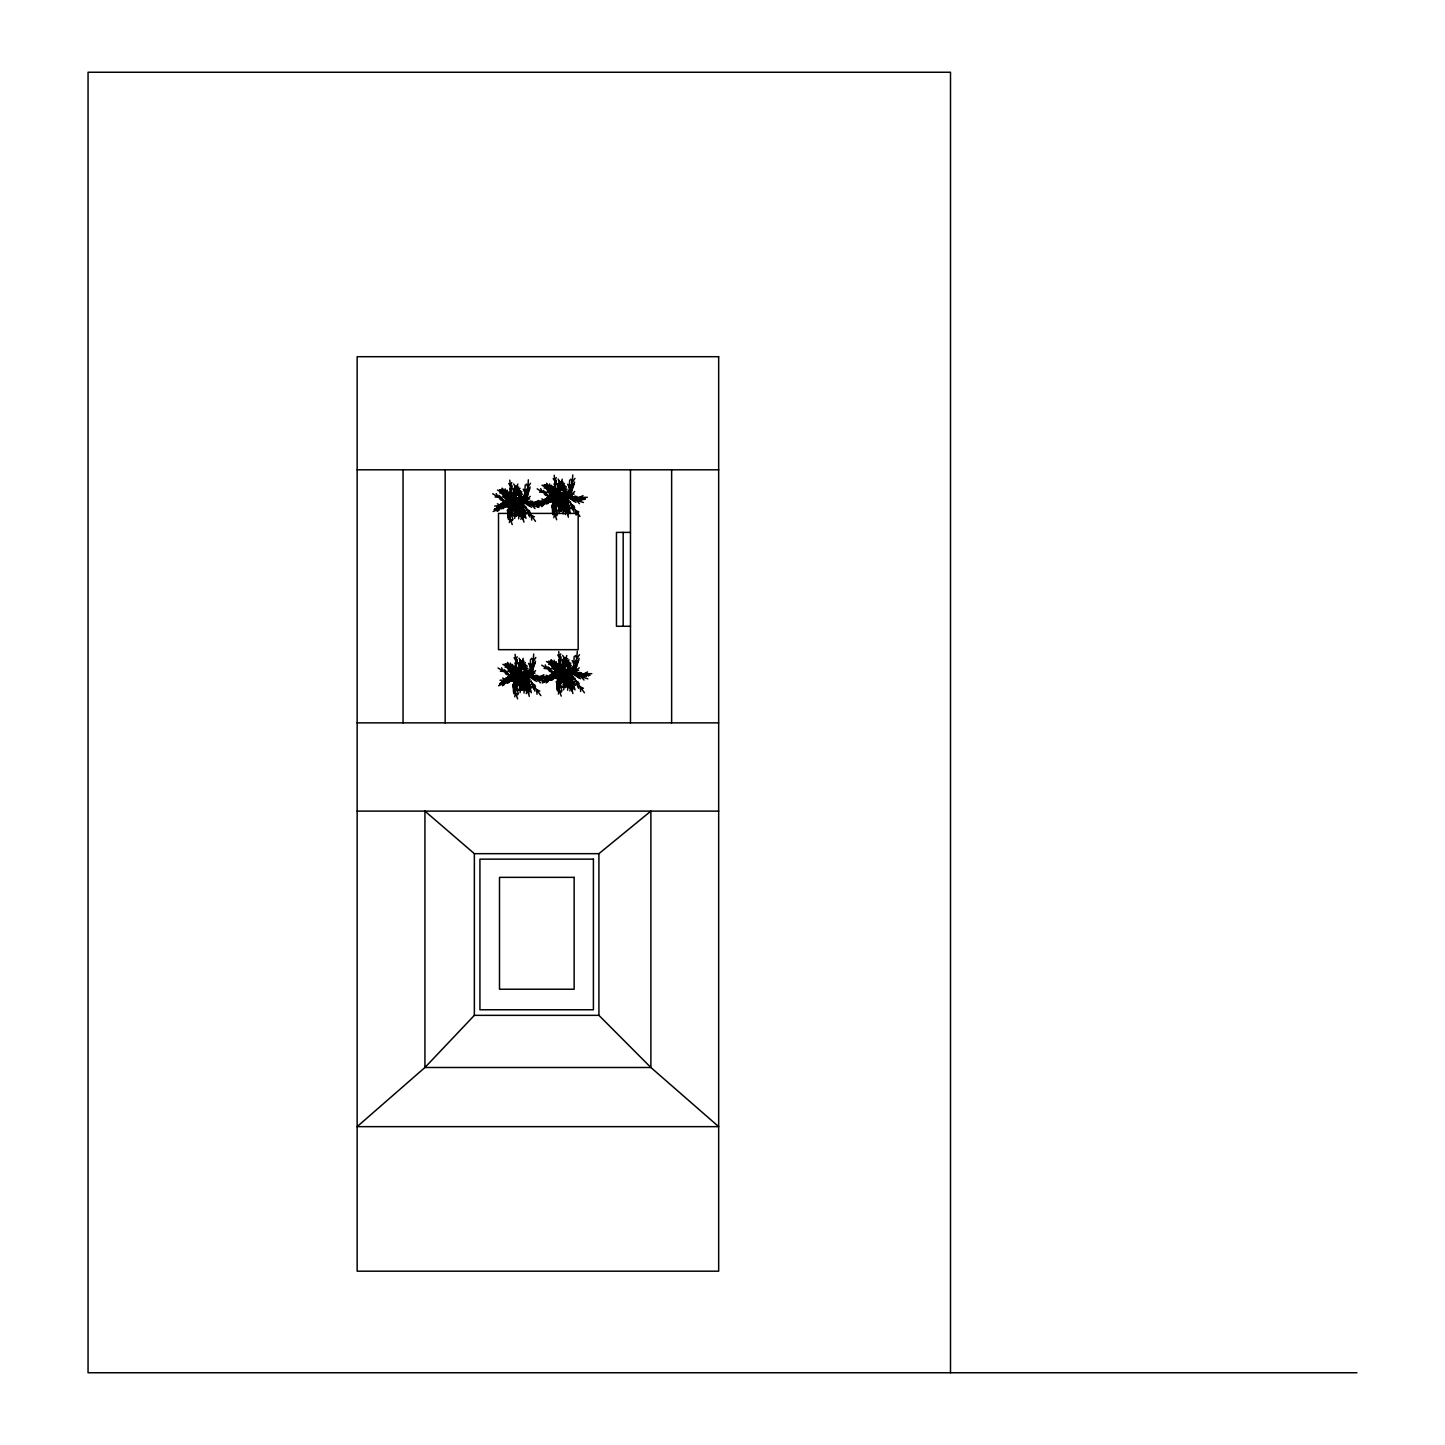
<?xml version="1.0" encoding="UTF-8"?>
<svg xmlns="http://www.w3.org/2000/svg" width="1445" height="1445" viewBox="0 0 1445 1445"><rect width="100%" height="100%" fill="white"/><g stroke="black" fill="none" stroke-linecap="round" stroke-linejoin="round"><path stroke-width="1.5" d="M507.701 509.977L508.17 517.942M508.495 504.829L508.965 512.794M513.047 684.226L513.517 692.173M513.842 679.078L514.312 687.025M552.153 505.082L552.622 513.047M552.947 499.934L553.417 507.899M556.668 681.426L557.138 689.391M557.481 676.278L557.933 684.244M514.294 499.356L515.395 498.724L514.835 499.681M519.64 673.605L520.2 672.647L520.2 673.912M558.745 494.461L559.287 493.522L559.287 494.786M563.261 670.805L563.821 669.848L563.821 671.13M510.88 498.561L513.138 498.597L518.033 493.991L512.415 498.995L514.203 503.041M508.423 519.532L508.459 513.824M509.236 514.384L509.272 508.676M513.788 693.763L513.824 688.055M514.583 688.633L514.619 682.925M552.875 514.637L552.911 508.929M553.688 509.489L553.724 503.781M557.409 690.981L557.445 685.273M558.203 685.833L558.24 680.125M512.433 496.502L512.451 493.738M514.384 670.01L512.343 665.278M517.78 670.751L517.816 667.987M553.616 490.866L551.43 486.152M556.885 491.625L556.903 488.862M558.005 667.211L555.964 662.496M561.401 667.951L561.437 665.188M555.169 492.745L555.133 495.725L555.133 489.873L556 495.509L553.832 494.912M559.685 669.089L559.648 672.069L559.648 666.217L560.534 671.853L558.348 671.257M511.512 511.783L511.602 509.543L508.965 510.934M513.21 508.152L513.264 506.852M520.11 513.914L520.615 504.738L513.625 503.023M516.858 686.032L516.949 683.774L514.312 685.165M518.556 682.401L518.611 681.083M525.456 688.163L525.962 678.969M555.964 506.906L556.054 504.648L553.399 506.039M557.662 503.275L557.716 501.957M564.562 509.019L565.067 499.844M560.497 683.25L560.57 680.992L557.933 682.383M562.177 679.602L562.231 678.301M569.095 685.363L569.583 676.188M509.886 513.517L510.446 500.06M517.31 485.755L517.111 490.433L514.131 488.536M515.233 687.766L515.793 674.291M522.657 660.004L522.458 664.664L519.477 662.785M554.338 508.622C556.036 506.906 553.182 491.733 554.952 495.093M558.854 684.966C560.552 683.25 557.698 668.078 559.486 671.437M501.487 508.586L501.65 505.876L498.417 507.502M503.601 504.251L503.691 502.679M505.551 506.364L505.696 503.655L502.481 505.28M507.665 502.029L507.755 500.458M506.834 682.817L506.996 680.107L503.781 681.733L506.364 679.818L502.697 678.066M508.947 678.482L509.037 676.91M510.898 680.613L511.06 677.886L507.827 679.511M520.254 512.415L520.417 509.417L522.313 510.663M513.011 676.278L511.747 673.641L506.4 678.355M524.228 502.408L525.221 484.96M527.353 497.279L528.346 479.83M525.601 686.646L525.763 683.666L527.66 684.894M529.574 676.639L530.568 659.191M532.699 671.51L533.693 654.061M545.939 503.691L546.102 500.981L542.868 502.607M548.052 499.356L548.143 497.784M550.003 501.469L550.148 498.76L546.933 500.385M552.116 497.134L550.852 494.515M550.455 680.035L550.617 677.326L547.402 678.951M552.568 675.7L552.658 674.129M554.519 677.813L554.681 675.104L551.466 676.73M564.706 507.52L564.869 504.54L566.765 505.768M556.632 673.478L555.368 670.859M568.68 497.513L569.673 480.065M572.798 474.935L571.172 494.623L574.117 494.009M569.222 683.864L569.402 680.866L571.281 682.112M573.195 673.858L574.189 656.409M577.314 651.28L575.706 670.968L578.632 670.354M518.665 518.827L519.604 502.77M524.011 693.058L524.968 677.001M563.116 513.932L564.056 497.875M567.632 690.277L568.589 674.219M506.183 492.528L505.931 496.574L503.384 494.894M511.53 666.777L511.277 670.823L508.73 669.125M550.635 487.633L550.382 491.679L547.836 489.999M555.151 663.977L554.916 668.023L552.351 666.344M521.898 501.234L521.844 510.428M527.244 675.483L527.19 684.677M566.35 496.339L566.295 505.551M570.865 672.684L570.811 681.877M516.208 506.545L516.642 503.745L510.211 500.06M522.024 512.289L522.494 505.732M521.555 680.794L521.717 678.5M527.371 686.519L527.84 679.963M560.642 501.65L560.804 499.374M566.476 507.394L566.946 500.837M565.176 677.994L565.338 675.7M571.01 683.738L571.461 677.181M513.878 507.466L514.149 505.19M520.218 515.775L520.995 509.236M519.225 681.715L519.496 679.439L525.077 677.687M525.565 690.024L526.341 683.485M558.33 502.589L558.601 500.295M564.67 510.88L565.447 504.359M562.846 678.915L563.116 676.639M569.185 687.224L569.962 680.685M505.913 677.94L511.476 679.204M524.047 676.152L514.456 670.408L515.034 665.802L514.492 670.498L512.361 668.927L513.806 669.432M557.427 666.633L555.928 666.145L558.077 667.518L558.655 663.02L558.131 667.716L569.33 673.677L559.594 671.239L567.614 673.262M516.858 677.597L517.003 676.441L517.382 677.38M556.488 498.236C552.062 497.206 568.662 495.653 569.944 492.781M561.003 674.58C556.578 673.551 573.177 671.997 574.46 669.125M512.993 502.86C511.674 500.151 514.384 503.474 515.016 501.632L512.957 500.963M558.113 497.694L557.625 496.556L557.445 497.983M562.629 674.038L562.159 672.9L561.961 674.327M504.413 503.438L504.793 500.711M508.477 501.216L508.857 498.489M509.778 677.687L510.157 674.941M513.824 675.465L514.203 672.72M548.865 498.543L549.244 495.816M552.929 496.321L553.309 493.594M553.399 674.887L553.778 672.16M557.463 672.666L557.824 669.938M511.873 486.766L510.591 493.738M514.691 518.412L516.533 507.376M517.22 661.015L515.937 667.987M520.037 692.643L521.88 681.625M556.325 481.889L555.043 488.862M559.143 513.517L560.985 502.481M560.841 658.216L559.558 665.188M563.658 689.861L565.501 678.825M515.323 672.828L509.94 666.253L512.885 670.299L504.811 664.068L509.344 667.482L507.629 664.592L509.344 667.482L506.906 666.741L509.344 667.482M510.175 517.455L510.934 513.481L513.264 515.468M509.381 522.602L510.139 518.611L512.451 520.615M514.727 696.833L515.486 692.859L517.816 694.846M515.54 691.703L516.298 687.712L518.611 689.717M554.627 512.56L555.386 508.586L557.716 510.573M553.832 517.707L554.591 513.734L556.903 515.72M559.161 688.904L559.919 684.93L562.231 686.917M558.366 694.052L559.107 690.078L561.437 692.065M512.451 510.826L512.885 508.604L510.067 509.579M514.691 507.484L514.926 506.202M520.688 511.151L522.584 502.156M517.816 685.056L518.231 682.835L515.413 683.81M520.037 681.733L520.29 680.432M556.903 505.931L557.337 503.709L554.519 504.684M559.143 502.589L559.378 501.307M526.034 685.382L527.931 676.386M565.139 506.256L567.036 497.261M561.437 682.275L561.87 680.053L559.034 681.029M563.658 678.933L563.911 677.651M569.655 682.6L571.552 673.605M510.735 490.27L511.982 485.339M555.187 485.376L556.433 480.444M516.082 664.501L517.328 659.588M559.721 661.72L560.949 656.789M511.602 498.778L514.962 485.719M522.891 515.901L524.065 511.367L526.576 513.842M556.054 493.883L559.414 480.842M516.949 673.009L520.308 659.968M567.343 511.006L568.517 506.472L571.028 508.947M528.238 690.132L529.412 685.598L531.923 688.073M560.57 670.227L563.929 657.168M571.877 687.35L573.033 682.817L575.562 685.291M515.179 502.011C504.738 505.136 523.198 503.871 519.08 502.824M557.427 493.215L559.757 497.261L557.282 498.778M520.525 676.26L516.569 678.283L525.167 677.001L507.683 676.946M561.942 669.559L564.291 673.605L561.798 675.122M515.63 502.589L508.207 509.633M560.389 498.001L552.568 490.072M514.799 674.689L516.822 676.477L514.799 674.689C521.266 678.301 524.499 675.917 516.389 679.764L521.284 677.127L513.463 669.198M515.45 506.924L516.064 504.702M520.507 513.011L522.277 506.671M559.901 502.029L560.515 499.807M563.062 501.198L563.713 505.371M564.959 508.116L566.729 501.776M520.796 681.155L521.41 678.951M522.53 679.15L517.021 682.076M523.867 680.252L524.607 684.496M525.854 687.242L527.624 680.902M564.417 678.373L565.031 676.152M569.474 684.46L571.245 678.12M520.218 501.578L517.22 511.151L520.218 501.578L519.929 505.461M517.689 673.46L523.379 668.24L517.689 673.46L519.55 677.29M513.806 496.954L517.798 484.093M520.904 519.423L522.295 514.962L524.679 517.545M558.258 492.059L562.231 479.198M565.356 514.528L566.747 510.067L569.131 512.65M519.152 671.202L523.144 658.324M526.251 693.654L527.642 689.193L530.044 691.776M562.773 668.403L566.765 655.542M569.872 690.873L571.263 686.411L573.665 688.994M508.712 506.653L510.934 499.916M518.412 502.282L521.753 491.607M553.164 501.758L555.386 495.021M562.864 497.387L566.205 486.712M514.059 680.884L516.28 674.165M523.758 676.513L527.118 665.838M557.68 678.102L559.919 671.365M567.397 673.731L570.739 663.056M520.67 502.553L521.067 501.307M523.704 498.272L523 500.422L525.926 499.807M526.612 493.883L523.596 502.571M524.39 501.632L524.806 500.385M529.737 488.753L526.721 497.441M527.443 497.369L526.739 499.518L529.665 498.904M565.121 497.658L565.519 496.412M568.156 493.377L567.452 495.527L570.378 494.912M571.064 488.988L568.048 497.694M568.842 496.755L569.258 495.509M574.189 483.876L571.172 492.564M526.016 676.784L526.432 675.538M529.051 672.521L528.346 674.652L531.272 674.056M531.959 668.132L528.942 676.82M529.755 675.881L530.152 674.634M535.083 663.002L532.067 671.69M532.79 671.6L532.085 673.749L535.011 673.135M569.637 674.002L570.053 672.756M572.672 669.721L571.967 671.871L574.893 671.257M575.58 665.332L572.563 674.02M573.376 673.081L573.791 671.835M578.704 660.202L575.688 668.89M564.742 496.99L561.671 506.256L564.67 496.683L563.803 498.995M525.637 676.115L522.566 685.382L525.565 675.808L523.09 676.946L525.601 679.529M569.258 673.334L566.187 682.6L569.204 673.027L568.318 675.339M508.405 508.062L510.32 503.348M552.857 503.167L554.772 498.453M513.77 682.293L515.666 677.597M557.391 679.511L559.287 674.797M503.998 493.251L502.282 490.361L503.998 493.251L499.464 489.837L509.868 498.543M548.45 488.356L546.734 485.466L548.45 488.356L543.916 484.942L554.302 493.648M552.965 664.7L551.267 661.81L552.965 664.7L548.432 661.286L558.836 669.992M524.481 498.146L527.028 492.077M523.09 502.986L523.975 500.873M527.588 493.016L530.152 486.947M568.933 493.251L571.479 487.182M567.542 498.091L568.427 495.978M572.039 488.121L574.604 482.052M524.698 678.12L525.601 676.007M529.827 672.377L532.374 666.308M528.437 677.217L529.322 675.104M532.952 667.247L535.499 661.178M573.448 669.595L575.995 663.526M572.057 674.436L572.942 672.322M576.573 664.465L579.12 658.396M514.944 504.666L516.714 502.553L511.024 505.515L510.248 504.07M559.396 499.771L561.166 497.658L563.207 499.898L559.793 495.96L561.075 497.821L555.476 500.62L554.699 499.175M564.002 494.389L562.791 497.188L566.819 496.719M520.29 678.915L520.995 677.271M524.914 673.514L523.686 676.314L527.714 675.863M563.911 676.115L564.616 674.49M568.535 670.733L567.325 673.533L571.335 673.063M511.801 482.486L510.302 485.773L508.73 483.551M514.42 512.632L516.949 507.321M556.253 477.591L554.754 480.878L553.182 478.656M558.872 507.737L561.401 502.427M517.147 656.734L515.666 660.004L514.077 657.8M519.766 686.881L522.295 681.552M560.768 653.935L559.287 657.222L557.698 655M563.387 684.081L565.916 678.771M523.831 677.795L526.739 684.226L525.239 680.36L530.387 687.079L527.479 683.377L529.267 684.478L527.479 683.377L528.22 686.05L527.479 683.377M511.494 498.001L517.382 485.899M520.634 516.714L522.675 512.505L524.661 515.432M555.928 493.106L561.834 481.004L561.563 485.538L558.583 483.641M565.085 511.819L567.126 507.61L569.113 510.537M516.84 672.232L522.747 660.13M525.98 690.945L528.039 686.736L530.008 689.662M560.461 669.45L566.368 657.349L566.079 661.882L563.098 659.986M569.601 688.163L571.66 683.955L573.629 686.881M513.011 506.328L514.474 503.582M557.463 501.433L558.908 498.688M518.358 680.559L519.821 677.813M561.979 677.777L563.442 675.032M514.023 513.752L516.082 510.085L514.42 509.706M558.474 508.875L560.534 505.19M519.387 688.001L521.428 684.316M563.008 685.201L565.049 681.534M514.673 492.691L511.096 498.796M511.711 512.812L517.22 503.077M559.125 487.796L555.548 493.919M556.162 507.917L561.671 498.182M520.019 666.922L516.443 673.045M517.075 687.043L522.566 677.308M563.64 664.14L560.064 670.245M560.696 684.262L566.187 674.526M526.088 677.651L527.064 677.651L524.372 674.345L527.082 674.345M563.532 497.929C567.777 501 549.407 495.328 546.788 497.803M524.427 677.055L524.427 678.229L525.077 677.055M568.048 674.273C572.31 677.344 553.923 671.672 551.304 674.147M517.111 502.697L517.111 504.124L517.942 502.697M561.563 497.803L562.394 499.229L562.394 497.803L559.504 498.073L562.286 496.538L563.062 497.441M522.458 676.928L522.458 678.355L523.289 676.928M517.165 491.029L513.3 496.972M509.092 513.517L515.052 504.052M561.617 486.134L557.752 492.077L561.744 495.906M553.543 508.622L559.504 499.157M522.512 665.26L518.647 671.202M514.456 687.748L520.417 678.283M566.133 662.478L562.268 668.421L566.277 672.25M558.077 684.966L564.038 675.501M557.192 681.083L565.266 673.334M508.188 510.898L510.121 507.863L511.385 510.266L514.023 508.712L514.059 510.97M521.23 497.369L517.996 502.282M552.64 506.003L554.573 502.968L555.837 505.371L558.474 503.817L558.511 506.075M565.681 492.474L562.448 497.387M513.535 685.147L515.468 682.094L516.732 684.515L519.387 682.961L519.405 685.201M526.576 671.6L523.343 676.531M557.174 682.347L559.089 679.313L560.353 681.715L563.008 680.161L563.026 682.419M570.197 668.818L566.964 673.731M498.543 510.609L505.931 499.338M502.589 508.387L509.977 497.116M530.496 483.262L527.931 487.164L526.341 484.021M527.371 488.392L524.806 492.293L523.216 489.151M542.995 505.714L550.382 494.443M547.041 503.492L554.428 492.239M571.823 483.497L569.258 487.398L567.668 484.256M574.947 478.367L572.383 482.269L570.793 479.126M503.89 684.84L511.277 673.587M507.954 682.618L515.341 671.365M535.842 657.493L533.277 661.395L531.688 658.252M532.717 662.623L530.152 666.524L528.563 663.381M547.51 682.058L554.898 670.787M551.575 679.836L558.962 668.565M579.463 654.711L576.898 658.613L575.309 655.47M576.338 659.841L573.773 663.743L572.184 660.6M513.21 498.669L520.019 488.32M564.471 483.425L557.662 493.775L555.332 493.666M518.556 672.9L525.384 662.551M569.005 659.769L562.177 670.119L559.847 670.01M512.415 495.581L515.269 491.372M556.867 490.686L559.703 486.495M520.615 665.621L517.762 669.812L522.638 675.05M561.401 667.03L564.236 662.821M520.489 675.953L518.827 678.084L520.489 675.953L518.303 675.194L519.405 673.677M514.781 493.811L517.816 489.747M559.233 488.916L562.268 484.852M520.128 668.042L523.162 663.977M563.749 665.26L566.783 661.196M519.243 499.663L521.771 496.303M563.676 494.786L566.223 491.408M524.589 673.912L527.118 670.552M568.21 671.13L570.739 667.753M497.224 511.476L499.085 509.055L495.075 508.532M501.939 508.784L503.023 507.376M512.975 500.837L514.059 499.428M518.773 496.737L516.913 499.175L520.922 499.699M515.63 501.668L512.505 498.742L518.051 504.106L515.63 501.668L509.399 499.482L515.793 501.686L516.75 500.385M521.464 497.694L519.604 500.114L523.632 500.656M541.676 506.581L543.537 504.16L539.527 503.637M546.391 503.89L547.474 502.481M557.788 493.395L562.484 489.096L556.867 494.1L557.788 493.395L557.427 495.96L559.558 496.827M563.225 491.842L561.346 494.28L565.374 494.804M560.118 496.899L561.202 495.49M565.916 492.799L564.056 495.22L568.066 495.761M502.571 685.725L504.449 683.286L500.422 682.762M507.285 683.033L508.369 681.606M524.12 670.986L522.259 673.406L526.269 673.93M521.139 675.917L514.745 673.713L521.139 675.917L522.097 674.616M526.811 671.925L524.95 674.363L528.978 674.887M546.21 682.925L548.07 680.505L544.042 679.981M550.906 680.234L551.99 678.825M562.123 669.577L563.08 670.697L561.942 672.286L564.092 673.171M567.74 668.186L565.88 670.624L569.89 671.148M564.652 673.244L565.736 671.835M570.432 669.143L568.571 671.564L572.599 672.106M522.133 509.146L522.873 511.819L522.133 509.146L525.023 512.849L519.893 506.111L521.374 509.995L519.893 506.111M566.584 504.251L567.325 506.924L566.584 504.251L569.474 507.954L563.008 498.742M571.1 680.595L571.859 683.268L571.1 680.595L574.008 684.298L567.542 675.086M513.697 502.661L515.016 501.632M513.553 516.082L515.468 513.77L516.244 515.883M558.005 511.187L559.901 508.875L560.696 510.988M518.899 690.313L520.814 688.019L521.591 690.132M562.538 687.531L564.435 685.219L565.23 687.332M515.72 492.655L510.988 497.929M509.796 512.162L517.147 503.709M560.172 487.76L555.44 493.034M554.248 507.267L561.599 498.814M521.067 666.886L516.335 672.16M515.161 686.393L522.494 677.958M564.688 664.104L559.956 669.378M558.782 683.611L566.115 675.158M503.221 508.55L505.298 506.238M510.699 501.975L512.776 499.663M513.39 502.932L515.486 500.62M547.673 503.655L549.75 501.361M555.151 497.08L557.228 494.768M557.842 498.037L559.938 495.725M508.568 682.799L510.645 680.487M516.046 676.206L518.123 673.912M518.737 677.163L520.832 674.851M552.189 679.999L554.266 677.687M559.667 673.424L561.744 671.112M562.376 674.381L564.453 672.069M474.357 853.67L474.357 1015.347L424.938 1067.494L357.15 1126.648L718.671 1126.648L650.882 1067.494L598.916 1015.347L598.916 853.67L650.882 811.115L650.882 1067.494L424.938 1067.494L424.938 811.115L474.357 853.67L598.916 853.67M516.064 488.645L513.553 491.21L512.812 488.591M513.445 507.285L517.635 503.149M560.515 483.75L558.005 486.315L557.264 483.696M557.896 502.39L562.087 498.254M521.428 662.876L518.899 665.441L518.177 662.821M518.791 681.534L522.982 677.398M565.049 660.094L562.52 662.659L561.798 660.04M562.412 678.735L566.603 674.598M512.921 495.039L516.551 491.499M557.373 490.144L561.003 486.604M518.285 669.27L521.898 665.73M561.906 666.488L565.519 662.948M509.362 503.619L511.891 501.162L514.583 500.783M515.179 501.343L516.66 499.916M553.814 498.724L556.343 496.267L559.034 495.888M559.63 496.448L561.112 495.021M514.709 677.849L517.238 675.393M520.543 675.574L522.006 674.147M558.33 675.068L560.859 672.611L563.568 672.232L561.744 668.15L563.64 672.033M564.164 672.792L565.627 671.365M512.343 499.229L513.734 497.875L513.589 498.832M518.755 487.055L516.118 489.494L515.504 486.857M511.078 508.08L515.468 504.16L513.083 500.223M563.207 482.16L560.57 484.599L559.956 481.962M555.53 503.185L559.919 499.266M524.101 661.286L521.464 663.743L520.868 661.087M516.443 682.329L520.814 678.391L518.43 674.454M567.722 658.505L565.085 660.943L564.489 658.306M560.064 679.529L564.435 675.61M522.548 494.064L520.363 496.105L519.857 493.901M567 489.187L564.814 491.21L564.309 489.006M527.913 668.312L525.709 670.336L525.203 668.132M571.534 665.513L569.33 667.554L568.842 665.35M501.054 504.106L506.418 499.482L507.881 500.385M505.118 501.885L510.482 497.261M518.159 504.738L526.504 497.297M521.898 503.835L530.243 496.376M545.506 499.229L550.87 494.587M549.57 497.008L554.934 492.366M562.611 499.844L570.956 492.402M574.695 491.499L566.35 498.94L568.517 501.686M510.464 676.134L515.829 671.491M523.505 678.969L531.85 671.528M527.244 678.066L535.589 670.624M550.021 675.556L555.386 670.932M554.085 673.334L559.45 668.71M567.126 676.188L575.471 668.746M579.21 667.825L570.865 675.285L573.033 678.03M552.658 504.757L560.353 497.911M513.553 683.882L521.266 677.055M512.686 508.207L515.865 505.443M557.138 503.312L560.317 500.566L557.535 495.328M518.051 682.455L521.23 679.692L520.778 678.5M561.671 679.656L564.851 676.91L562.051 671.672M516.678 501.289L519.441 499.013M561.13 496.394L563.893 494.118M522.024 675.519L524.788 673.244L524.499 672.069M565.645 672.738L568.427 670.462M510.284 508.965L513.607 506.364M554.736 504.07L558.059 501.469M515.648 683.214L518.954 680.595M559.269 680.414L562.575 677.813M564.796 674.092L565.374 672.937L564.616 674.038M500.078 505.154L504.124 502.101M504.142 502.95L508.17 499.88M544.53 500.277L548.576 497.206M548.576 498.055L552.622 494.985M505.425 679.403L509.471 676.332M509.489 677.181L513.535 674.111M549.046 676.603L553.092 673.551M553.11 674.4L557.156 671.329M511.295 507.321L523.451 498.29M555.747 502.427L567.903 493.395M516.642 681.552L528.816 672.521M560.263 678.771L572.437 669.739M500.476 507.881L494.334 509.579L500.476 507.881L496.737 507.412L500.476 507.881L498.164 509.543L500.385 507.719L509.218 506.256M544.928 502.986L538.786 504.684L544.928 502.986L541.189 502.535L544.928 502.986L542.616 504.648L544.837 502.824L553.67 501.361M505.822 682.112L499.681 683.81L505.822 682.112L502.083 681.661L505.822 682.112L503.51 683.774L505.732 681.95L514.564 680.505M549.443 679.331L543.302 681.029L549.443 679.331L545.704 678.861L549.443 679.331L547.131 680.992L549.353 679.168L558.185 677.705M559.269 496.791L558.98 497.766M518.34 677.109C517.021 674.743 522.801 676.91 517.888 676.495M563.803 673.135L563.514 674.111M510.446 501.704L507.936 503.456L510.446 501.704L501.758 489.295M554.898 496.809L552.387 498.561L554.898 496.809L546.21 484.4M515.811 675.935L513.282 677.687L515.811 675.935L507.105 663.526M559.432 673.153L556.903 674.905L559.432 673.153L550.726 660.744M498.471 507.303L501 505.587L497.351 503.817M503.799 506.22L505.262 505.226M542.923 502.408L545.451 500.692L541.803 498.922M548.251 501.325L549.714 500.331M509.146 680.469L510.609 679.457M547.456 678.753L549.985 677.037L546.336 675.267M552.767 677.669L554.248 676.675M517.888 488.97L514.908 490.975L514.727 488.265M512.596 507.087L517.527 503.871M562.34 484.075L559.36 486.098L559.161 483.371M557.047 502.192L561.979 498.977M523.253 663.201L520.254 665.224L520.074 662.514M517.96 681.336L522.873 678.12M566.873 660.419L563.875 662.424L563.694 659.715M561.581 678.536L566.512 675.321M515.72 503.077L511.024 505.515M560.172 498.182L555.476 500.62M559.215 675.519L559.956 676.91L564.688 674.526M517.725 671.473L519.441 675.176M558.041 493.937L556.126 491.083M518.936 673.063L518.936 672.033L530.062 679.602M562.557 670.281L560.66 667.427M506.617 504.468L509.67 502.697L505.624 500.367M509.073 506.671L512.126 504.901L508.08 502.571M515.287 505.876L517.057 504.847M530.55 502.282L532.32 501.252M538.533 500.476L535.481 502.228L539.527 504.576M551.069 499.573L554.121 497.803L550.075 495.472M553.525 501.776L556.578 500.024L552.532 497.676M559.739 500.981L561.509 499.97M575.002 497.387L576.772 496.376M582.985 495.581L579.933 497.333L583.979 499.681M511.982 678.698L515.034 676.946L510.97 674.598M514.438 680.902L517.491 679.15L513.445 676.802M535.896 676.531L537.684 675.501M543.88 674.707L540.827 676.477L544.873 678.807M555.602 675.917L558.655 674.147L554.609 671.817M558.059 678.12L561.112 676.35L557.066 674.02M564.254 677.326L566.043 676.314M579.517 673.731L581.305 672.702M587.519 671.925L584.448 673.677L588.512 676.025M505.082 506.4L507.791 504.865M549.534 501.505L552.225 499.97M510.428 680.631L513.138 679.096M554.049 677.849L556.759 676.314M511.674 507.845L515.341 505.768M556.126 502.95L559.793 500.891M560.66 679.294L564.327 677.235M523.09 501.957L517.798 504.522M526.829 501.054L521.537 503.619M567.542 497.062L562.249 499.627M571.281 496.159L565.97 498.724M528.437 676.206L523.144 678.771M532.175 675.285L526.883 677.849M572.057 673.406L566.765 675.971M575.796 672.503L570.504 675.068M560.01 676.964L565.699 674.002L564.291 674.779M514.294 503.98L517.527 502.445M516.75 506.202L519.983 504.648M527.624 502.481L530.857 500.945M558.745 499.085L561.979 497.55M561.202 501.307L564.435 499.771M572.076 497.586L575.309 496.05M519.64 678.229L522.891 676.693M522.097 680.432L525.348 678.897L526.63 680.613L524.264 677.145L526.612 676.946L524.39 677.235L525.456 678.825M532.97 676.73L536.221 675.194M563.261 675.429L566.512 673.894M565.717 677.651L568.969 676.097M576.591 673.93L579.842 672.395M508.784 502.535L522.783 496.737M511.494 503.474L525.492 497.676M493.197 511.494L507.213 505.696M512.379 504.07L525.258 498.742M553.236 497.64L567.235 491.842M537.648 506.599L551.665 500.801M556.831 499.175L569.709 493.847M514.131 676.766L528.147 670.968M516.84 677.723L530.839 671.925M498.561 685.725L512.56 679.927M517.725 678.301L530.604 672.973M557.77 673.984L571.768 668.186M542.182 682.943L556.181 677.145M561.346 675.519L574.225 670.191M520.2 502.914L524.101 501.325M523.939 502.011L527.84 500.422M564.652 498.019L568.553 496.43L563.767 496.285L565.212 494.045L563.947 496.231L568.481 496.538M568.391 497.116L572.292 495.527M525.546 677.145L529.448 675.574M529.285 676.242L533.187 674.652M569.167 674.363L573.069 672.774L568.282 672.629L569.727 670.39L568.463 672.557L572.997 672.882M572.906 673.46L576.808 671.871M518.285 504.179L510.826 506.996M562.737 499.284L555.277 502.101M523.632 678.409L516.172 681.227M567.253 675.628L559.793 678.446M514.276 505.118L519.73 503.438M558.709 500.223L564.182 498.543M563.243 676.567L568.698 674.887M520.344 502.228L510.627 499.789L520.344 502.228L517.743 502.715L520.254 505.298M567.506 677.452L568.228 681.715M514.817 501.65L514.528 502.661M520.164 675.881L519.893 676.91M504.757 502.95L521.717 498.688M514.077 501.704L515.612 501.325M549.208 498.055L566.169 493.811M558.529 496.809L560.154 496.52M564.832 497.152L562.195 497.821L564.706 500.404M510.103 677.199L527.064 672.937M519.423 675.953L520.959 675.556M553.742 674.4L570.685 670.137M563.044 673.153L564.688 672.864M569.348 673.496L566.711 674.165L569.222 676.748M512.722 503.799L519.821 502.77M518.087 678.048L525.167 677.001M533.476 502.878L540.773 503.781L533.476 502.878L537.269 505.009L533.476 502.878L536.691 502.137C531.724 505.262 509.11 495.942 531.832 503.601L523.289 500.747M577.928 497.983L585.225 498.886L577.928 497.983L581.721 500.133L577.928 497.983L581.143 497.243C576.176 500.385 553.561 491.047 576.284 498.706L567.74 495.87M513.679 671.148L510.067 668.71L514.276 671.004L511.747 670.191L521.482 679.222M538.84 677.109L546.138 678.012L538.84 677.109L542.616 679.258L538.84 677.109L542.038 676.368L538.859 677.326L528.798 674.978M582.461 674.327L589.759 675.23L582.461 674.327L586.236 676.459L582.461 674.327L585.659 673.587C580.709 676.712 558.077 667.391 580.8 675.05L572.274 672.196M527.208 503.601L529.213 503.167M535.354 504.377L531.904 505.082L535.029 508.568M571.66 498.706L573.665 498.29M579.806 499.482L576.356 500.187L579.481 503.691M532.555 677.831L534.56 677.416M540.719 678.608L537.251 679.331L540.376 682.817M576.176 675.05L578.199 674.616M584.34 675.827L580.89 676.531L583.997 680.017M517.22 675.483L519.947 675.014M560.425 498.362L555.657 499.157L564.272 497.875L560.425 498.362L559.757 497.261M564.941 674.707L560.19 675.483L568.788 674.219L564.941 674.707L564.291 673.605M516.335 501.18L508.423 502.101M552.875 497.206L560.786 496.285M519.044 502.137L511.115 503.041M563.496 497.243L555.566 498.164M499.663 507.05L507.574 506.129M544.115 502.156L552.026 501.234M521.681 675.411L513.77 676.332M524.39 676.368L516.461 677.29M557.391 673.551L565.302 672.629M505.009 681.281L512.921 680.36M568.011 673.587L560.082 674.49M548.63 678.5L556.56 677.579M524.372 502.86L527.931 502.427M568.824 497.965L572.383 497.532M529.719 677.109L533.277 676.657M573.34 674.309L576.898 673.876M522.367 501.614L518.34 502.083L519.152 497.839M562.484 497.929L565.356 497.712L559.504 498.073L562.286 496.538L559.034 493.142M539.111 501.162L554.212 500.042M494.66 506.057L509.76 504.937M500.006 680.288L515.124 679.168M543.627 677.506L558.745 676.386M556.668 496.213L562.358 495.924M559.36 497.17L565.067 496.881M512.216 501.108L517.906 500.819M514.908 502.065L520.615 501.776M542.525 502.517L548.233 502.228M498.091 507.394L503.781 507.105M561.184 672.557L566.892 672.268M517.563 675.339L523.253 675.05M563.893 673.514L569.583 673.226M520.254 676.296L525.962 676.007M547.059 678.843L552.749 678.554M503.438 681.643L509.128 681.354M357.15 469.806L718.671 469.806M544.133 488.013L546.86 488.013L545.054 484.888M548.594 489.873L550.166 489.873M499.681 492.908L502.408 492.908L500.602 489.783M560.154 493.359L561.744 493.359M504.142 494.768L505.714 494.768M566.187 495.22L563.478 495.22L565.266 498.344M560.949 495.779L562.52 495.779M547.492 496.791L563.586 496.791M569.8 497.333L587.284 497.333M566.982 497.64L564.254 497.64L566.061 500.765M515.702 498.254L517.292 498.254M521.735 500.114L519.026 500.114L520.814 503.239M549.244 500.024L566.711 500.024M516.497 500.674L518.087 500.674M503.041 501.686L519.134 501.686M525.348 502.228L542.832 502.228M502.336 502.697L522.53 502.535M504.793 504.901L522.259 504.901M630.472 532.392L616.455 532.392L616.455 626.281L630.472 626.281M548.666 664.357L551.376 664.357L549.588 661.232M553.11 666.217L554.699 666.217M505.046 667.138L507.755 667.138L505.949 664.032M509.489 669.017L511.06 669.017M564.688 669.703L566.259 669.703M570.703 671.564L567.993 671.564L569.8 674.689M565.465 672.124L567.054 672.124M521.067 672.485L522.638 672.485M552.026 673.135L568.102 673.135M574.315 673.677L591.8 673.677M571.497 673.984L568.788 673.984L570.576 677.109M523.433 674.905L521.844 674.905L519.026 671.51L521.789 671.708M508.405 675.917L524.481 675.917M530.694 676.477L548.179 676.477M553.76 676.35L571.245 676.35M527.877 676.766L525.167 676.766L526.955 679.891M510.139 679.15L527.624 679.15M357.15 722.861L718.671 722.861M357.15 811.115L718.671 811.115M474.357 1015.347L598.916 1015.347M1356.945 1372.75L88.055 1372.75L88.055 72.25L950.503 72.25L950.503 1372.75M520.11 675.339L522.458 675.248L519.134 675.122L525.709 676.459L515.973 674.038L520.29 675.194L523.415 678.355L517.852 672.973L519.279 674.291M509.308 497.622L505.371 493.395L509.977 498.597L509.308 497.622L511.44 498.29L510.663 495.4M557.174 493.901L562.502 499.229L557.644 492.51L560.931 498.001L556.957 493.847L566.512 494.353M558.998 495.274L563.64 499.247M512.867 498.959L522.06 499.247M514.546 500.169L515.865 500.187M563.893 672.485L567.036 675.556L562.159 668.854L565.465 674.345L561.473 670.191L571.046 670.697M563.532 671.618L568.156 675.592M518.231 673.207L527.425 673.496M519.893 674.4L521.212 674.418M539.527 492.113L542.579 492.221L540.683 488.645M544.458 494.389L546.228 494.443M495.075 497.008L498.128 497.116L496.231 493.54M500.006 499.284L501.776 499.338M544.042 668.457L547.113 668.565L545.198 664.989M548.974 670.733L550.762 670.787M500.422 671.257L503.474 671.347L501.578 667.771M505.353 673.514L507.141 673.587M549.443 490.65L552.207 490.866M560.877 492.582L558.131 492.366L560.804 495.617M558.926 494.786L561.671 495.003M504.991 495.545L507.755 495.761M516.425 497.477L513.679 497.261L516.353 500.512M514.474 499.681L517.22 499.898M553.959 666.994L556.722 667.211M565.41 668.927L562.647 668.71L565.32 671.961M563.442 671.13L566.205 671.347M510.338 669.776L513.101 670.01M519.821 673.912L522.566 674.129M555.476 494.208L562.015 494.84M559.703 495.924L561.979 496.141M511.024 499.103L517.563 499.735M521.808 509.922L515.341 500.855L517.527 501.036M559.992 670.552L566.548 671.184M564.218 672.268L566.512 672.485M516.371 673.352L522.909 673.984M520.688 675.104L524.101 679.042L520.688 675.104L522.891 675.267M545.379 495.292L548.468 495.653M500.945 500.187L504.016 500.548M549.913 671.636L553.001 671.997M506.292 674.418L509.381 674.779M563.08 496.917L555.079 494.894L564.796 497.333L551.448 489.801L552.911 490.288M558.872 504.811L560.624 505.118M565.194 508.044L562.177 507.52L563.568 511.331M520.742 512.939L517.725 512.415L519.116 516.226M563.387 681.155L565.139 681.462M569.709 684.388L566.693 683.864L568.084 687.676M519.766 683.937L521.519 684.244M526.088 687.17L523.072 686.646L524.463 690.457M546.625 498.959L554.428 500.566M502.174 503.853L509.977 505.461M551.141 675.303L558.962 676.91M507.52 678.084L515.341 679.692M556.813 503.312L559.811 504.088M512.361 508.207L515.359 508.983M561.328 679.656L564.345 680.432M517.707 682.455L520.724 683.232M553.706 492.817L555.891 493.395L555.115 490.505M578.433 499.229L569.601 496.719M556.885 495.256L558.149 495.599M555.621 495.888L555.982 499.627L555.205 490.957L555.621 495.888L564.471 498.435M556.993 497.369L558.258 497.712M558.077 498.128L566.928 500.638M565.519 502.643L566.801 502.986M569.962 505.443L567.777 504.865L568.553 507.755M534 504.124L525.149 501.614M512.433 500.151L513.697 500.494M509.381 499.807L511.548 500.404L510.789 497.513M511.169 500.783L511.53 504.522L510.771 495.852L511.169 500.783L520.019 503.33M512.541 502.264L513.806 502.607M521.067 507.538L522.349 507.881M525.51 510.338L523.325 509.742L524.101 512.632M558.24 669.143L560.407 669.739L559.648 666.849M582.967 675.574L574.117 673.063M561.401 671.6L562.665 671.943M560.136 672.232L560.497 675.971L559.739 667.301L560.136 672.232L568.987 674.779M561.509 673.713L562.791 674.056M562.593 674.472L571.443 676.982M570.053 678.987L571.317 679.331M574.478 681.787L572.31 681.191L573.069 684.081M539.346 678.355L530.496 675.845M514.619 671.943L516.786 672.521L516.01 669.631M517.78 674.4L519.044 674.725M514.727 674.056L516.913 674.634L516.136 671.744M516.515 675.014L516.876 678.753L516.118 670.101L516.515 675.014L525.366 677.56M518.972 677.253L527.822 679.764M526.432 681.787L527.696 682.112M530.857 684.569L528.671 683.991L529.448 686.881M545.018 498.796L550.527 500.313M500.566 503.691L506.075 505.208M549.534 675.14L555.043 676.657M554.681 495.671L567.632 499.374M551.845 494.985L556.343 496.267M510.23 500.566L523.18 504.269M507.394 499.88L511.891 501.162M559.197 672.015L572.166 675.718M556.361 671.329L560.859 672.611M512.74 674.129L528.545 678.5M547.763 486.64L550.346 487.489L549.606 483.967M566.729 497.026L583.346 502.499M503.312 491.535L505.894 492.384L505.154 488.843M506.96 494.696L508.459 495.183M522.277 501.921L538.895 507.394M552.279 662.984L554.862 663.833L554.139 660.293M571.263 673.37L587.862 678.843M508.658 665.766L511.241 666.615L510.5 663.092M527.642 676.152L544.241 681.625M520.688 504.901L522.476 505.533M574.08 497.333L580.276 499.555M553.887 495.563L555.928 497.351L553.887 495.563L559.992 497.803M556.235 497.803L564.272 501.523M564.11 501.415L566.277 502.192M529.629 502.228L535.824 504.449M509.435 500.458L511.476 502.246L509.435 500.458L515.54 502.697M511.783 502.697L517.996 504.901M519.658 506.31L521.826 507.087M578.596 673.677L584.791 675.899M558.42 671.907L560.443 673.695L558.42 671.907L564.507 674.147M560.768 674.147L570.793 678.536M534.975 676.477L541.171 678.68M517.147 676.946L525.167 680.649M525.005 680.541L527.172 681.317M546.824 491.914L549.66 493.052L549.082 489.042M550.671 495.725L552.333 496.394M502.372 496.809L505.208 497.947L504.648 493.937M506.22 500.62L507.881 501.289M551.34 668.258L554.176 669.396L553.616 665.386M555.205 672.069L556.849 672.738M507.719 671.04L510.555 672.196L509.995 668.168M511.584 674.869L513.228 675.519M551.972 490.794L554.519 491.878M507.52 495.689L510.067 496.773M556.488 667.138L559.034 668.222M512.867 669.938L515.413 671.004M572.78 506.509L574.64 507.358M578.885 511.945L575.688 510.482L576.14 515.142M528.328 511.385L530.189 512.253M534.451 516.84L531.236 515.377L531.688 520.037M577.296 682.853L579.174 683.702M583.419 688.29L580.204 686.827L580.655 691.487M533.675 685.634L535.535 686.483M539.798 691.071L536.583 689.608L537.034 694.268M547.113 488.32L549.895 489.602L549.515 485.556M550.78 492.311L552.387 493.052M502.661 493.215L505.443 494.479L505.064 490.451M506.328 497.206L507.954 497.947M551.629 664.664L554.41 665.946L554.031 661.9M555.295 668.656L556.921 669.396M508.008 667.445L510.789 668.728L510.41 664.682M511.674 671.437L513.3 672.196M551.249 496.899L554.031 498.29M506.798 501.794L509.579 503.185M555.765 673.244L558.547 674.634M512.144 676.025L514.926 677.416M570.919 504.233L574.044 505.985M526.468 509.128L529.592 510.88M575.435 680.577L578.578 682.329M531.814 683.359L534.957 685.111M551.286 493.504L553.995 495.021M506.834 498.399L509.543 499.916M555.819 669.848L558.529 671.365M512.198 672.629L514.908 674.165M556.704 491.318L568.373 498.055M557.499 493.738L569.167 500.476M541.947 485.177L553.616 491.914M557.553 494.678L568.3 500.873M512.253 496.213L523.921 502.95M513.047 498.633L524.716 505.371M497.495 490.072L509.164 496.809M513.101 499.573L523.849 505.768M561.238 667.662L572.888 674.4M562.015 670.083L573.683 676.82M546.481 661.521L558.149 668.258M562.087 671.022L572.816 677.217M517.599 670.444L529.267 677.181M502.86 664.321L514.528 671.04M518.466 673.803L529.195 679.999M560.696 498.904L554.663 495.165M509.146 496.267L507.014 494.696L518.701 501.921M565.212 675.248L559.179 671.51M521.591 678.03L515.558 674.309M537.179 488.843L550.039 496.881M492.727 493.738L505.587 501.776M541.712 665.188L554.555 673.226M498.073 667.987L510.934 676.007M562.159 488.789L563.893 489.891M517.707 493.684L519.441 494.786M566.675 665.134L568.409 666.235M523.054 667.915L524.788 669.017M574.351 501.523L566.747 496.358M563.424 501.722L564.525 502.445M529.9 506.418L522.295 501.252M518.972 506.617L520.074 507.339M578.867 677.868L571.263 672.702M567.939 678.066L569.041 678.789M535.246 680.649L527.642 675.501M524.318 680.866L525.42 681.57M551.448 489.801L553.598 491.372M512.361 668.927L514.456 670.317M557.86 496.574L561.979 499.518M513.409 501.469L517.527 504.413M562.376 672.918L566.512 675.863M518.755 675.718L522.873 678.662M555.982 666.145L558.131 667.716M562.557 490.234L565.428 492.384M518.105 495.111L520.977 497.279M567.09 666.578L569.944 668.728M523.451 669.36L526.323 671.51M570.793 498.362L575.995 502.408M526.341 503.257L531.543 507.285M518.014 505.009L519.821 506.418M575.327 674.707L580.511 678.735M531.688 677.488L536.89 681.534M551.177 495.761L553.616 497.694M506.725 500.656L509.164 502.571M555.693 672.106L558.149 674.02M512.072 674.905L514.528 676.82M555.44 501.885L567.054 511.602M510.988 506.78L522.602 516.497M559.956 678.229L571.588 687.946M516.335 681.01L527.967 690.728M553.941 504.558L555.277 505.714M553.146 509.706L554.483 510.862M509.489 509.453L510.844 510.609M508.694 514.601L510.031 515.757M558.456 680.902L559.811 682.058M557.662 686.05L559.016 687.206M514.835 683.684L516.19 684.858M514.041 688.832L515.377 690.006M567.144 501.74L568.607 503.167M522.693 506.635L524.156 508.062M571.66 678.084L573.123 679.511M528.039 680.866L529.502 682.311M558.547 494.353L562.538 498.326M553.345 489.927L560.624 497.206M563.189 500.277L571.1 508.188M548.576 487.326L553.507 492.42M552.676 492.185L560.588 500.096M517.292 500.801L512.361 495.707M518.087 503.221L513.156 498.128M508.893 494.822L516.172 502.101M518.737 505.172L526.648 513.083M508.116 494.967L516.028 502.878M504.124 492.221L509.073 497.315M508.225 497.062L516.136 504.973M563.08 670.697L567.054 674.67M557.878 666.271L565.158 673.551M567.722 676.621L575.634 684.533M557.084 666.416L564.995 674.327M553.11 663.67L558.041 668.764M557.21 668.529L565.121 676.423M523.433 677.47L518.502 672.377L521.193 677.488M514.257 669.071L521.537 676.332M524.101 679.403L532.013 687.314M509.489 666.452L514.42 671.546M552.947 502.228L555.115 504.431M552.135 507.376L554.32 509.579M508.495 507.123L510.681 509.326M507.683 512.253L509.868 514.474M557.463 678.572L559.648 680.776M556.668 683.72L558.854 685.923M513.842 681.354L516.028 683.557M513.047 686.501L515.215 688.705M514.583 498.037L518.611 502.336M563.55 669.487L567.578 673.785M519.929 672.286L523.957 676.567M561.708 670.245L562.918 671.491M544.548 491.517L549.895 497.441M500.096 496.412L505.443 502.318M549.064 667.861L554.41 673.767M505.443 670.643L510.789 676.567M565.591 505.262L566.982 506.78M521.139 510.157L522.53 511.656M570.125 681.606L571.516 683.106M526.486 684.388L527.895 685.905M546.571 483.262L555.548 493.305M502.119 488.157L511.096 498.2M551.087 659.606L560.064 669.649M507.466 662.388L516.443 672.449M515.341 500.855L518.755 504.793M521.717 503.871L524.065 506.581M527.064 678.102L529.412 680.812M556.813 490.83L557.77 491.932M561.328 667.156L562.286 668.276M559.558 492.962L562.846 496.827M547.474 486.405L550.762 490.27M515.106 497.857L518.394 501.722M515.901 500.277L519.188 504.142M503.023 491.3L506.31 495.165M564.092 669.306L567.379 673.171M552.008 662.749L555.295 666.615M520.453 672.106L523.74 675.953M521.248 674.526L524.535 678.373M508.387 665.531L511.674 669.396M543.338 490.451L546.896 494.912M498.886 495.328L502.445 499.807M547.872 666.777L551.412 671.257M504.251 669.577L507.791 674.038M564.76 502.463L566.964 505.28M520.308 507.358L522.512 510.175M569.276 678.807L571.497 681.625M525.655 681.588L527.877 684.406M545.74 488.049L555.079 499.97M501.289 492.926L510.627 504.865M550.256 664.393L559.594 676.314M506.635 667.175L515.973 679.114M569.8 502.228L579.951 516.461M554.248 483.371L555.169 484.653M525.348 507.123L535.499 521.356M509.796 488.265L510.717 489.548M574.315 678.572L584.466 692.805M558.763 659.715L559.685 660.997M530.694 681.372L540.845 695.605M515.142 662.496L516.064 663.779M560.136 507.954L555.639 501.361M515.684 512.849L511.205 506.238M564.652 684.298L560.172 677.687M521.031 687.079L516.551 680.487M566.729 502.697L567.885 504.395M522.277 507.592L523.433 509.29M571.263 679.042L572.401 680.739M527.642 681.823L528.78 683.521M554.121 484.508L555.53 486.893M509.67 489.403L511.078 491.77M558.637 660.853L560.064 663.219M515.016 663.652L516.425 666.019M558.276 504.269L561.184 509.182M513.824 509.146L516.732 514.077M562.809 680.595L565.699 685.526M519.17 683.395L522.078 688.308M566.241 505.046L563.387 499.898M519.803 502.535L521.609 505.66M512.975 498.11L515.829 503.239M570.775 681.372L567.903 676.242M527.154 684.171L524.282 679.024M566.332 499.789L568.084 502.914M521.88 504.684L523.65 507.809M570.847 676.134L572.617 679.258M527.226 678.915L528.996 682.04M511.674 495.978L513.138 498.597M517.039 670.209L518.484 672.828L516.226 672.792L513.101 666.506M518.556 503.637L520.652 506.834L519.279 504.034M558.149 479.036L566.259 494.515M513.697 483.912L521.808 499.41M562.683 655.362L570.775 670.859M519.044 658.161L527.154 673.659M515.594 678.301L516.317 679.71M571.227 485.357L572.148 487.2M568.102 490.487L569.023 492.33M561.961 498.742L566.982 508.73M552.189 487.38L555.295 493.757M526.775 490.252L527.696 492.095M523.65 495.382L524.571 497.224M517.509 503.637L522.53 513.625M507.737 492.257L510.844 498.651M575.742 661.702L576.681 663.544M572.635 666.831L573.557 668.674M566.476 675.086L571.516 685.074M556.722 663.707L559.811 670.101M532.121 664.501L533.042 666.326M528.996 669.631L529.936 671.455M522.855 677.868L527.895 687.856M547.547 485.99L554.302 499.555M503.095 490.885L509.85 504.449M552.062 662.334L558.836 675.899M508.441 665.115L515.197 678.68M515.432 504.269L515.955 505.353M565.121 502.21L566.946 506.021M558.547 496.05L556.144 489.512M556.849 494.353L558.655 498.146M520.688 507.105L522.494 510.898M514.095 500.927L511.693 494.407M569.655 678.554L571.461 682.347M563.062 672.377L560.678 665.856M561.364 670.697L563.171 674.49M526.034 681.336L527.84 685.147M551.737 493.07L554.754 500.458M507.303 497.965L510.302 505.353M556.271 669.414L559.269 676.802M512.65 672.196L515.648 679.583M554.627 496.917L555.711 499.464M510.175 501.812L511.259 504.341M559.161 673.262L560.226 675.79M515.54 676.043L516.606 678.59M570.829 486.802L572.184 490.126M567.704 491.932L569.059 495.256M526.377 491.697L527.732 495.021M523.253 496.827L524.607 500.151M506.978 491.047L508.893 495.743M575.363 663.147L576.699 666.47M572.238 668.276L573.593 671.6M531.724 665.946L533.079 669.252M528.617 671.076L529.954 674.381M573.286 510.374L570.197 501.704M560.389 505.768L560.859 506.996M528.834 515.269L525.745 506.599M515.955 510.663L516.407 511.891M577.801 686.718L574.713 678.048M564.923 682.112L565.374 683.34M534.18 689.5L531.092 680.83M521.302 684.894L521.753 686.122M551.972 489.71L554.627 497.224M507.52 494.587L510.175 502.119M556.488 666.037L559.143 673.569M512.867 668.836L515.522 676.35M552.496 500.295L557.499 514.601M551.701 505.425L556.686 519.748M508.044 505.172L513.047 519.496M507.249 510.32L512.234 524.625M557.011 676.639L562.015 690.945M556.217 681.769L561.22 696.093M513.39 679.421L518.394 693.726M512.596 684.569L517.599 698.874M551.52 485.303L556.072 498.471M507.069 490.18L511.62 503.366M556.036 661.629L560.606 674.815M512.415 664.429L516.985 677.597M550.979 491.643L552.785 497.062M506.527 496.538L508.333 501.957M555.512 667.987L557.3 673.406M511.873 670.769L513.679 676.188M572.292 505.714L574.08 512.054M560.588 503.89L561.202 506.111M527.84 510.609L529.629 516.949M576.808 682.058L578.614 688.398M516.136 508.784L516.75 510.988M565.103 680.234L565.736 682.437M533.187 684.84L534.993 691.18M521.482 683.033L522.115 685.237M551.286 488.247L552.821 493.738M555.801 664.592L557.337 670.083M506.834 493.142L508.369 498.633M512.18 667.373L513.716 672.864M565.808 496.719L570.486 513.553M556.668 488.482L557.084 489.999M570.323 673.045L575.002 689.897M521.356 501.596L526.034 518.448M561.184 664.826L561.617 666.344M512.216 493.377L512.632 494.894M526.702 675.845L531.381 692.679M517.563 667.608L517.978 669.143M564.489 500.187L568.373 517.22M559.125 486.712L559.486 488.247M569.023 676.531L572.888 693.564M563.658 663.056L564.002 664.592M520.037 505.082L523.921 522.115M514.673 491.607L515.034 493.142M525.402 679.313L529.267 696.364M520.037 665.838L520.381 667.373M563.929 485.99L565.79 494.985M563.604 492.944L563.893 494.226M568.445 662.334L570.323 671.329M568.138 669.288L568.409 670.57M519.477 490.885L521.338 499.88M524.824 665.115L526.684 674.129M563.369 504.233L562.249 498.453M567.885 680.559L566.783 674.779M518.918 509.11L517.798 503.33M524.264 683.359L523.144 677.579M552.423 492.113L553.905 499.952M556.957 668.457L558.42 676.296M507.972 497.008L509.453 504.847M513.336 671.239L514.799 679.078M517.057 668.656L517.581 671.365M558.565 487.706L558.962 490.451M563.08 664.05L563.478 666.795M514.113 492.601L514.51 495.346M519.459 666.849L519.857 669.577M563.351 484.219L564.272 490.722M563.135 493.775L563.46 496.05M567.885 660.564L568.788 667.066M567.668 670.119L567.975 672.395M518.899 489.096L519.821 495.617M518.683 498.669L519.008 500.945M524.246 663.345L525.167 669.866M524.029 672.9L524.354 675.176M518.737 506.075L519.261 510.248M551.972 490.559L552.658 496.231M556.488 666.904L557.174 672.575M507.52 495.454L508.207 501.126M512.867 669.703L513.553 675.357M554.212 475.242L555.512 488.645M558.745 651.587L560.028 664.989M509.76 480.137L511.06 493.54M515.106 654.368L516.407 667.789M566.422 497.513L567.65 514.944M570.956 673.84L572.166 691.288M557.625 487.94L557.734 489.53M562.141 664.285L562.249 665.874M521.97 502.39L523.198 519.839M527.317 676.639L528.545 694.07M513.174 492.835L513.282 494.407M518.52 667.084L518.629 668.656M564.525 677.398L564.543 678.716M560.01 501.054L560.01 502.372M520.904 680.198L520.922 681.498M515.558 505.949L515.558 507.267M671.636 469.806L671.636 722.861M630.472 469.806L630.472 722.861M623.174 532.392L623.174 626.281M445.168 469.806L445.168 722.861M403.047 469.806L403.047 722.861M510.681 494.768L510.681 500.62L510.681 494.768M516.028 668.999L516.028 674.869L516.028 668.999M514.077 495.545L513.914 497.947L514.077 495.545M519.423 669.794L519.261 672.178L519.423 669.794M558.529 490.668L558.366 493.052L558.529 490.668M563.044 666.994L562.882 669.396L563.044 666.994M514.854 503.745L514.546 505.118L514.854 503.745M520.2 677.976L519.893 679.367L520.2 677.976M559.305 498.85L558.998 500.223L559.305 498.85M563.839 675.194L563.514 676.567L563.839 675.194M509.688 491.571L509.11 496.068L509.688 491.571M554.139 486.676L553.561 491.174L554.139 486.676M511.115 502.427L512.036 503.131L511.115 502.427M519.116 511.422L516.479 516.19L519.08 511.656L520.706 514.041L519.116 511.422M524.463 685.671L521.826 690.421L524.427 685.887L526.052 688.29L524.463 685.671M563.568 506.527L560.931 511.295L563.532 506.761L565.158 509.146L563.568 506.527M568.084 682.871L565.447 687.639L568.066 683.106L569.673 685.49L568.084 682.871M554.501 493.215L549.822 488.5L554.501 493.215M559.034 669.559L554.338 664.844L559.034 669.559M513.914 504.522L513.716 505.587L513.914 504.522M519.261 678.771L519.062 679.818L519.261 678.771M558.366 499.645L558.167 500.692L558.366 499.645M562.9 675.971L562.683 677.037L562.9 675.971M511.656 506.581L511.295 508.405L511.765 506.509L508.405 507.466L511.656 506.581M517.003 680.83L516.642 682.654L517.111 680.739L513.77 681.697L517.003 680.83M556.108 501.704L555.747 503.51L556.217 501.614L552.857 502.571L556.108 501.704M560.624 678.03L560.281 679.854L560.732 677.958L557.391 678.915L560.624 678.03M504.594 506.707L503.239 507.665L504.594 506.707M549.046 501.812L547.691 502.788L549.046 501.812M509.94 680.938L508.604 681.914L509.94 680.938M553.561 678.157L552.225 679.114L553.561 678.157M516.407 501.487L515.684 502.752L516.407 501.487M560.859 496.592L560.281 497.748L560.859 496.592M521.753 675.718L521.175 676.874L521.753 675.718M561.382 670.444L567 665.441L561.382 670.444M515.034 495.888L514.89 494.75L515.034 495.888M559.486 491.011L559.341 489.855L559.486 491.011M520.381 670.137L520.236 668.999L520.381 670.137M564.002 667.337L563.857 666.199L564.002 667.337M518.051 509.272L516.822 512.343L519.405 506.111L518.051 509.272M562.502 504.377L561.274 507.448L563.857 501.216L562.502 504.377M523.415 683.503L522.187 686.592L524.77 680.342L523.415 683.503M567.036 680.721L565.808 683.792L568.391 677.56L567.036 680.721M514.348 502.806L513.481 503.835L515.142 501.722L514.348 502.806M558.8 497.911L557.933 498.959L559.594 496.827L558.8 497.911M563.333 674.255L562.466 675.303L564.11 673.171L563.333 674.255M506.996 505.894L502.065 508.062L506.996 505.894M551.448 501L546.517 503.167L551.448 501M512.361 680.125L507.412 682.293L512.361 680.125M555.982 677.344L551.051 679.511L555.982 677.344M518.484 503.564L521.049 508.712L518.484 503.564M562.936 498.669L565.501 503.817L562.936 498.669M567.452 675.014L570.034 680.161L567.452 675.014M520.977 502.968L521.464 503.835L520.977 502.968M565.428 498.091L565.916 498.94L565.428 498.091M569.944 674.418L570.432 675.285L569.944 674.418M520.76 498.94L519.315 501.18L520.76 498.94M526.106 673.171L524.661 675.411L526.106 673.171M528.671 502.156L530.441 501.867L528.671 502.156M573.123 497.279L574.893 496.99L573.123 497.279M534.036 676.404L535.788 676.115L534.036 676.404M577.657 673.623L579.409 673.316L577.657 673.623M508.026 506.129L501.56 506.743L509.344 506.202L508.026 506.129M552.478 501.234L546.011 501.848L553.796 501.307L552.478 501.234M513.372 680.36L506.906 680.974L514.691 680.432L513.372 680.36M556.993 677.579L550.527 678.193L558.312 677.651L556.993 677.579M516.985 492.944L516.822 490.722L516.985 492.944L520.471 490.921L516.985 492.944M561.437 488.049L561.274 485.827L561.437 488.049L564.923 486.026L561.437 488.049M522.331 667.175L522.169 664.953L522.331 667.175L525.817 665.152L522.331 667.175M565.952 664.393L565.79 662.171L565.952 664.393L569.438 662.37L565.952 664.393M516.931 501.686L515.142 502.968L517.834 501.433L516.931 501.686M522.277 675.917L520.489 677.199L526.251 676.856L520.399 677.199L523.198 675.664L522.277 675.917M565.898 673.135L564.11 674.418L569.872 674.056L564.02 674.418L566.819 672.882L565.898 673.135M526.233 501.578L531.868 501.975L526.233 501.578M570.667 496.683L576.32 497.08L570.667 496.683M531.579 675.808L537.215 676.224L531.579 675.808M575.2 673.027L580.836 673.424L575.2 673.027M518.755 493.341L514.619 496.52L518.755 493.341M563.207 488.446L559.07 491.625L563.207 488.446M524.101 667.59L519.965 670.751L524.101 667.59M567.722 664.79L563.604 667.969L567.722 664.79M530.369 675.447L528.635 674.996L537.179 677.849L530.369 675.447M507.032 495.527L505.624 495.093L507.032 495.527M551.484 490.632L550.075 490.198L551.484 490.632M512.397 669.757L510.988 669.324L512.397 669.757M556.018 666.976L554.609 666.542L556.018 666.976M512.271 505.046L510.32 505.894L514.312 504.233L512.271 505.046M556.722 500.151L554.772 501L558.763 499.338L556.722 500.151M517.617 679.276L515.666 680.125L519.658 678.464L517.617 679.276M561.238 676.495L559.287 677.344L563.279 675.682L561.238 676.495M517.111 501.018L515.991 501.234L517.111 501.018M561.563 496.123L560.443 496.339L561.563 496.123M566.097 672.467L564.959 672.684L566.097 672.467M515.07 500.295L513.878 500.241L516.262 500.259L515.07 500.295M559.522 495.4L558.33 495.346L560.714 495.364L559.522 495.4M520.417 674.526L519.225 674.472L521.627 674.49L520.417 674.526M564.038 671.744L562.846 671.69L565.248 671.708L564.038 671.744M508.911 496.773L504.72 494.461L508.911 496.773M553.363 491.878L549.172 489.584L553.363 491.878M557.896 668.222L553.688 665.91L557.896 668.222M520.29 506.635L521.212 507.303L520.29 506.635M564.742 501.74L565.663 502.408L564.742 501.74M525.637 680.884L526.558 681.552L525.637 680.884M569.258 678.084L570.179 678.753L569.258 678.084M521.266 502.715L518.899 502.896L521.266 502.715M565.717 497.821L563.351 498.001L565.717 497.821M570.233 674.165L567.885 674.345L570.233 674.165M513.589 500.042L513.589 500.042M558.041 495.147L558.041 495.147M518.936 674.273L518.936 674.273M562.557 671.491L562.557 671.491M520.904 502.607L515.052 502.968L520.904 502.607M546.86 501.578L544.241 501.596L549.877 501.74L546.86 501.578M502.408 506.472L499.807 506.491L505.425 506.635L502.408 506.472M551.394 677.922L548.775 677.94L554.392 678.084L551.394 677.922M507.773 680.703L505.154 680.721L510.771 680.884L507.773 680.703M718.671 356.698L357.15 356.698L357.15 1271.185L718.671 1271.185L718.671 356.698M578.163 513.409L498.507 513.409L498.507 649.672L578.163 649.672L578.163 513.409M593.407 859.143L479.921 859.143L479.921 1009.766L593.407 1009.766L593.407 859.143M574.135 877.35L499.5 877.35L499.5 989.229L574.135 989.229L574.135 877.35M515.179 501.108L513.788 500.873L516.479 502.896L513.192 497.405L515.179 501.108M524.029 501.433L519.496 501.108L524.029 501.433M529.376 675.664L524.842 675.357L529.376 675.664M563.893 500.367L566.259 503.113L563.893 500.367M519.441 505.262L521.808 508.008L519.441 505.262M568.409 676.712L570.775 679.457L568.409 676.712M524.788 679.493L527.154 682.239L524.788 679.493M556.596 493.178L554.772 492.944L556.686 493.287L555.53 489.999L556.596 493.178M512.144 498.073L510.32 497.839L512.253 498.182L511.078 494.894L512.144 498.073M561.13 669.523L559.287 669.288L561.22 669.631L560.064 666.344L561.13 669.523M517.509 672.322L515.666 672.069L517.599 672.431L516.443 669.125L517.509 672.322M556.993 495.635L553.85 494.587L560.245 496.791L556.993 495.635M561.527 671.961L558.366 670.932L564.76 673.135L561.527 671.961M509.688 499.32L510.5 499.988L509.688 499.32M515.034 673.551L515.847 674.219L515.034 673.551M578.054 499.753L572.13 497.116L578.054 499.753M533.602 504.648L527.678 502.011L533.602 504.648M582.57 676.097L576.645 673.46L582.57 676.097M538.949 678.897L533.024 676.26L538.949 678.897M551.448 495.057L549.985 494.461L554.681 496.791L551.448 495.057M506.996 499.952L505.533 499.356L510.23 501.686L506.996 499.952M555.982 671.401L554.519 670.805L559.197 673.135L555.982 671.401M512.343 674.201L510.898 673.587L515.576 675.917L512.343 674.201M521.844 677.145L518.538 671.636L521.844 677.145M564.706 503.366L563.767 501.975L564.706 503.366M520.254 508.261L519.315 506.87L520.254 508.261M569.24 679.71L568.282 678.319L569.24 679.71M525.601 682.492L524.661 681.101L525.601 682.492M567.722 676.242L564.309 672.304L567.722 676.242M564.363 500.566L563.731 499.139L565.103 501.939L564.363 500.566M568.896 676.91L568.264 675.483L569.637 678.283L568.896 676.91M525.276 679.692L524.625 678.265L525.998 681.065L525.276 679.692M550.491 488.952L549.046 487.128L551.99 491.174L550.491 488.952M506.039 493.847L504.594 492.022L507.538 496.068L506.039 493.847M555.006 665.296L553.58 663.472L556.506 667.518L555.006 665.296M565.736 501.469L563.496 498.11L565.736 501.469M521.284 506.364L519.044 503.005L521.284 506.364M570.251 677.813L568.029 674.454L570.251 677.813M558.185 493.702L557.228 491.806L559.125 495.689L558.185 493.702M513.734 498.597L512.776 496.701L514.673 500.584L513.734 498.597M519.08 672.828L518.123 670.932L520.019 674.833L519.08 672.828M565.826 505.1L564.345 501.216L565.826 505.1M570.36 681.444L568.86 677.56L570.36 681.444"/></g></svg>
